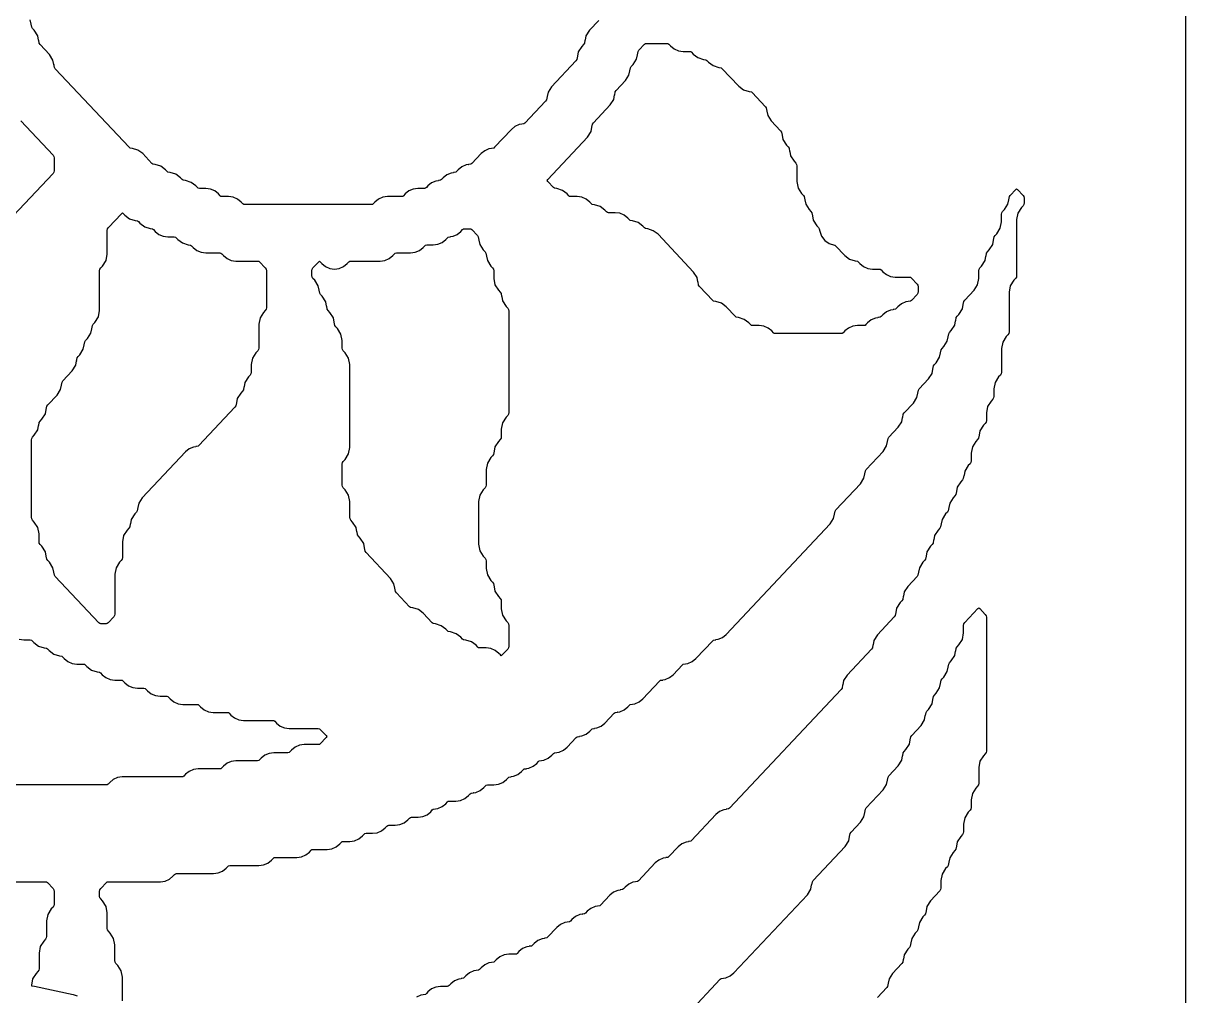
# Model space of a CAD drawing. Header units: millimetres. Extents: x 10 to 410, y 18 to 283.
# Drawn here: x 177.76 to 211.27, y 55.38 to 83.42 of the extents above; entities that cross this region are included whole.
import ezdxf

# ---------------------------------------------------------------- set-up
doc = ezdxf.new("R2010")
doc.units = ezdxf.units.MM
doc.layers.add('CUT', color=1, linetype='Continuous')

msp = doc.modelspace()

# ---------------------------------------------------------------- linework, layer by layer
at = {"layer": 'CUT'}
for points in [[(190.134, 147), (190.134, 144), (169.134, 144), (169.134, 147), (161.134, 147), (161.134, 144), (148, 144), (148, 24), (161.134, 24), (161.134, 21), (169.134, 21), (169.134, 24), (190.134, 24), (190.134, 21), (198.134, 21), (198.134, 24), (211.2679, 24), (211.2679, 144), (198.134, 144), (198.134, 147)], [(194.7811, 81.2256), (194.805, 81.3507), (194.8074, 81.3502), (194.8247, 81.4407), (194.8487, 81.4784), (195.1175, 81.7644), (195.218, 81.9226), (195.2419, 82.0478), (195.2443, 82.0473), (195.2616, 82.1378), (195.2856, 82.1755), (195.3359, 82.2291), (195.4365, 82.3874), (195.4604, 82.5125), (195.4628, 82.512), (195.48, 82.6025), (195.504, 82.6403), (195.6667, 82.8134), (195.692, 82.8338), (195.7241, 82.8382), (196.3114, 82.8382), (196.3435, 82.8338), (196.3688, 82.8134), (196.4158, 82.7633), (196.5212, 82.678), (196.6457, 82.6242), (196.7801, 82.6058), (196.9667, 82.6058), (196.9989, 82.6014), (197.0241, 82.581), (197.0711, 82.531), (197.2067, 82.4288), (197.3687, 82.3779), (197.436, 82.3689), (197.461, 82.3486), (197.508, 82.2986), (197.6436, 82.1964), (197.8056, 82.1455), (197.8729, 82.1365), (197.8979, 82.1163), (198.3818, 81.6015), (198.5174, 81.4993), (198.6794, 81.4485), (198.7467, 81.4394), (198.7717, 81.4192), (199.1529, 81.0137), (199.1769, 80.9759), (199.1942, 80.8855), (199.1966, 80.886), (199.2204, 80.7608), (199.321, 80.6025), (199.5898, 80.3166), (199.6138, 80.2788), (199.6311, 80.1884), (199.6335, 80.1889), (199.6573, 80.0637), (199.7579, 79.9054), (199.8082, 79.8519), (199.8322, 79.8141), (199.8495, 79.7237), (199.8519, 79.7241), (199.8758, 79.599), (199.9763, 79.4407), (200.0267, 79.3872), (200.0507, 79.3494), (200.0591, 79.3054), (200.0591, 78.8537), (200.0942, 78.6695), (200.1948, 78.5113), (200.2451, 78.4577), (200.2691, 78.4199), (200.2864, 78.3295), (200.2888, 78.3299), (200.3127, 78.2048), (200.4132, 78.0465), (200.4636, 77.993), (200.4876, 77.9552), (200.5049, 77.8647), (200.5073, 77.8652), (200.5312, 77.7401), (200.6317, 77.5818), (200.682, 77.5282), (200.706, 77.4904), (200.7181, 77.4274), (200.7705, 77.2813), (200.8651, 77.1584), (200.9928, 77.0704), (201.1414, 77.0257), (201.1494, 77.0246), (201.1747, 77.0042), (201.4401, 76.7218), (201.5758, 76.6197), (201.7377, 76.5688), (201.805, 76.5597), (201.83, 76.5395), (201.8771, 76.4895), (201.9825, 76.4042), (202.107, 76.3503), (202.2413, 76.332), (202.428, 76.332), (202.4601, 76.3275), (202.4854, 76.3071), (202.5324, 76.2571), (202.6378, 76.1718), (202.7623, 76.118), (202.8967, 76.0996), (203.3018, 76.0996), (203.3339, 76.0952), (203.3592, 76.0748), (203.5219, 75.9017), (203.5459, 75.8639), (203.5543, 75.8199), (203.5543, 75.6822), (203.5459, 75.6382), (203.5219, 75.6004), (203.3592, 75.4273), (203.3339, 75.4069), (203.268, 75.3979), (203.2686, 75.3936), (203.1992, 75.3841), (203.0747, 75.3303), (202.9693, 75.245), (202.9223, 75.1949), (202.897, 75.1745), (202.8311, 75.1655), (202.8317, 75.1612), (202.7623, 75.1517), (202.6378, 75.0979), (202.5324, 75.0126), (202.4854, 74.9626), (202.4601, 74.9422), (202.3942, 74.9331), (202.3948, 74.9289), (202.3254, 74.9194), (202.2009, 74.8655), (202.0955, 74.7802), (202.0485, 74.7302), (202.0232, 74.7098), (201.9911, 74.7054), (201.8044, 74.7054), (201.6701, 74.687), (201.5456, 74.6332), (201.4401, 74.5479), (201.3931, 74.4978), (201.3679, 74.4774), (201.3357, 74.473), (199.4378, 74.473), (199.4056, 74.4774), (199.3804, 74.4978), (199.3334, 74.5479), (199.2279, 74.6332), (199.1035, 74.687), (198.9691, 74.7054), (198.7824, 74.7054), (198.7503, 74.7098), (198.7251, 74.7302), (198.678, 74.7802), (198.5424, 74.8824), (198.3804, 74.9333), (198.3132, 74.9423), (198.2882, 74.9626), (198.0227, 75.245), (197.8871, 75.3471), (197.7251, 75.398), (197.6578, 75.4071), (197.6328, 75.4273), (197.2516, 75.8328), (197.2276, 75.8705), (197.2104, 75.961), (197.208, 75.9605), (197.1841, 76.0857), (197.0835, 76.2439), (196.0566, 77.3363), (195.921, 77.4384), (195.759, 77.4893), (195.6918, 77.4984), (195.6667, 77.5186), (195.6197, 77.5686), (195.4841, 77.6708), (195.3221, 77.7217), (195.2549, 77.7307), (195.2298, 77.751), (195.1828, 77.801), (195.0774, 77.8863), (194.9529, 77.9401), (194.8185, 77.9585), (194.6319, 77.9585), (194.5997, 77.9629), (194.5745, 77.9833), (194.5275, 78.0333), (194.3919, 78.1355), (194.2299, 78.1864), (194.1626, 78.1955), (194.1376, 78.2157), (194.0906, 78.2657), (193.9851, 78.351), (193.8606, 78.4048), (193.7263, 78.4232), (193.5396, 78.4232), (193.5075, 78.4276), (193.4822, 78.4481), (193.4352, 78.4981), (193.2996, 78.6002), (193.1376, 78.6511), (193.0703, 78.6602), (193.0453, 78.6804), (192.8761, 78.8604), (192.8571, 78.888), (192.8761, 78.9155), (194.0252, 80.1378), (194.1258, 80.2961), (194.1497, 80.4212), (194.1521, 80.4208), (194.1693, 80.5112), (194.1933, 80.549), (194.6806, 81.0673)], [(178.4649, 72.4162), (178.7337, 72.7021), (178.8342, 72.8604), (178.8581, 72.9855), (178.8605, 72.9851), (178.8778, 73.0755), (178.9018, 73.1133), (179.1706, 73.3992), (179.2711, 73.5575), (179.295, 73.6826), (179.2974, 73.6822), (179.3147, 73.7726), (179.3387, 73.8104), (179.389, 73.8639), (179.4896, 74.0222), (179.5135, 74.1474), (179.5159, 74.1469), (179.5331, 74.2373), (179.5571, 74.2751), (179.6075, 74.3287), (179.708, 74.487), (179.7319, 74.6121), (179.7343, 74.6116), (179.7516, 74.7021), (179.7756, 74.7399), (179.8259, 74.7934), (179.9265, 74.9517), (179.9617, 75.1359), (179.9617, 76.2847), (179.97, 76.3286), (179.994, 76.3664), (180.0444, 76.42), (180.1449, 76.5782), (180.1801, 76.7624), (180.1801, 77.4465), (180.1885, 77.4904), (180.2125, 77.5282), (180.589, 77.9287), (180.617, 77.9501), (180.645, 77.9287), (180.6874, 77.8837), (180.823, 77.7815), (180.9849, 77.7306), (181.0522, 77.7216), (181.0772, 77.7013), (181.1243, 77.6513), (181.2599, 77.5491), (181.4218, 77.4982), (181.4891, 77.4892), (181.5141, 77.469), (181.5612, 77.4189), (181.6666, 77.3336), (181.7911, 77.2798), (181.9255, 77.2614), (182.1121, 77.2614), (182.1443, 77.257), (182.1695, 77.2366), (182.2165, 77.1866), (182.3521, 77.0844), (182.5141, 77.0335), (182.5814, 77.0245), (182.6064, 77.0042), (182.6534, 76.9542), (182.7589, 76.8689), (182.8833, 76.8151), (183.0177, 76.7967), (183.4228, 76.7967), (183.455, 76.7923), (183.4802, 76.7719), (183.5272, 76.7218), (183.6327, 76.6365), (183.7571, 76.5827), (183.8915, 76.5643), (184.515, 76.5643), (184.5472, 76.5599), (184.5724, 76.5395), (184.7352, 76.3664), (184.7592, 76.3286), (184.7676, 76.2847), (184.7676, 75.2174), (184.7592, 75.1735), (184.7352, 75.1357), (184.6848, 75.0821), (184.5843, 74.9238), (184.5491, 74.7396), (184.5491, 74.0556), (184.5407, 74.0116), (184.5167, 73.9738), (184.4664, 73.9203), (184.3658, 73.762), (184.3307, 73.5778), (184.3307, 73.3585), (184.3223, 73.3145), (184.2983, 73.2767), (184.2479, 73.2232), (184.1474, 73.0649), (184.1235, 72.9398), (184.1211, 72.9402), (184.1038, 72.8498), (184.0798, 72.812), (184.0295, 72.7585), (183.9289, 72.6002), (183.905, 72.475), (183.9026, 72.4755), (183.8854, 72.3851), (183.8614, 72.3473), (182.8248, 71.2447), (182.7996, 71.2243), (182.7337, 71.2153), (182.7343, 71.211), (182.6649, 71.2015), (182.5404, 71.1477), (182.435, 71.0624), (181.1896, 69.7377), (181.0891, 69.5794), (181.0652, 69.4543), (181.0628, 69.4548), (181.0455, 69.3643), (181.0215, 69.3265), (180.9712, 69.273), (180.8706, 69.1147), (180.8467, 68.9896), (180.8443, 68.99), (180.8271, 68.8996), (180.8031, 68.8618), (180.7527, 68.8083), (180.6522, 68.65), (180.617, 68.4658), (180.617, 68.0141), (180.6086, 67.9701), (180.5846, 67.9323), (180.5343, 67.8788), (180.4337, 67.7205), (180.3986, 67.5363), (180.3986, 66.3875), (180.3902, 66.3436), (180.3662, 66.3058), (180.2034, 66.1327), (180.1782, 66.1123), (180.146, 66.1079), (179.9957, 66.1079), (179.9636, 66.1123), (179.9383, 66.1327), (178.6833, 67.4676), (178.6593, 67.5054), (178.6421, 67.5958), (178.6397, 67.5954), (178.6158, 67.7205), (178.5152, 67.8788), (178.4649, 67.9323), (178.4409, 67.9701), (178.4236, 68.0606), (178.4212, 68.0601), (178.3973, 68.1852), (178.2968, 68.3435), (178.2464, 68.3971), (178.2224, 68.4349), (178.214, 68.4788), (178.214, 68.6981), (178.1789, 68.8823), (178.0783, 69.0406), (178.028, 69.0942), (178.004, 69.132), (177.9956, 69.1759), (177.9956, 71.405), (178.004, 71.449), (178.028, 71.4867), (178.0783, 71.5403), (178.1789, 71.6986), (178.2028, 71.8237), (178.2052, 71.8233), (178.2224, 71.9137), (178.2464, 71.9515), (178.2968, 72.005), (178.3973, 72.1633), (178.4212, 72.2884), (178.4236, 72.288), (178.4409, 72.3784)], [(186.2687, 76.5345), (186.2967, 76.5559), (186.3247, 76.5345), (186.3671, 76.4895), (186.4725, 76.4042), (186.597, 76.3503), (186.7314, 76.332), (186.7359, 76.332), (186.8702, 76.3503), (186.9947, 76.4042), (187.1002, 76.4895), (187.1472, 76.5395), (187.1724, 76.5599), (187.2046, 76.5643), (188.0466, 76.5643), (188.1809, 76.5827), (188.3054, 76.6365), (188.4109, 76.7218), (188.4579, 76.7719), (188.4831, 76.7923), (188.5153, 76.7967), (188.9204, 76.7967), (189.0547, 76.8151), (189.1792, 76.8689), (189.2847, 76.9542), (189.3317, 77.0042), (189.3569, 77.0246), (189.3891, 77.029), (189.5757, 77.029), (189.7101, 77.0474), (189.8346, 77.1013), (189.94, 77.1866), (189.987, 77.2366), (190.0123, 77.257), (190.0782, 77.266), (190.0776, 77.2703), (190.147, 77.2798), (190.2715, 77.3336), (190.3769, 77.4189), (190.4239, 77.469), (190.4492, 77.4894), (190.4813, 77.4938), (190.6317, 77.4938), (190.6638, 77.4894), (190.6891, 77.469), (190.8518, 77.2959), (190.8758, 77.2581), (190.893, 77.1677), (190.8954, 77.1681), (190.9193, 77.043), (191.0199, 76.8847), (191.0702, 76.8311), (191.0942, 76.7934), (191.1115, 76.7029), (191.1139, 76.7034), (191.1378, 76.5782), (191.2383, 76.42), (191.2887, 76.3664), (191.3127, 76.3286), (191.3211, 76.2847), (191.3211, 76.0653), (191.3562, 75.8812), (191.4568, 75.7229), (191.5071, 75.6693), (191.5311, 75.6315), (191.5484, 75.5411), (191.5508, 75.5416), (191.5747, 75.4164), (191.6752, 75.2581), (191.7256, 75.2046), (191.7496, 75.1668), (191.758, 75.1228), (191.758, 72.1967), (191.7496, 72.1527), (191.7256, 72.1149), (191.6752, 72.0614), (191.5747, 71.9031), (191.5395, 71.7189), (191.5395, 71.4996), (191.5311, 71.4556), (191.5071, 71.4178), (191.4568, 71.3643), (191.3562, 71.206), (191.3323, 71.0809), (191.3299, 71.0813), (191.3127, 70.9909), (191.2887, 70.9531), (191.2383, 70.8995), (191.1378, 70.7413), (191.1026, 70.5571), (191.1026, 70.1054), (191.0942, 70.0614), (191.0702, 70.0236), (191.0199, 69.9701), (190.9193, 69.8118), (190.8842, 69.6276), (190.8842, 68.3973), (190.9193, 68.2131), (191.0199, 68.0548), (191.0702, 68.0013), (191.0942, 67.9635), (191.1026, 67.9195), (191.1026, 67.7002), (191.1378, 67.516), (191.2383, 67.3577), (191.2887, 67.3042), (191.3127, 67.2664), (191.3299, 67.176), (191.3323, 67.1764), (191.3562, 67.0513), (191.4568, 66.893), (191.5071, 66.8394), (191.5311, 66.8017), (191.5395, 66.7577), (191.5395, 66.5384), (191.5747, 66.3542), (191.6752, 66.1959), (191.7256, 66.1423), (191.7496, 66.1046), (191.758, 66.0606), (191.758, 65.4581), (191.7496, 65.4141), (191.7256, 65.3763), (191.5675, 65.2082), (191.5395, 65.1868), (191.5115, 65.2082), (191.4692, 65.2533), (191.3637, 65.3386), (191.2392, 65.3924), (191.1049, 65.4108), (190.9182, 65.4108), (190.8861, 65.4152), (190.8608, 65.4356), (190.8138, 65.4856), (190.6782, 65.5878), (190.5162, 65.6387), (190.4489, 65.6477), (190.4239, 65.668), (190.3769, 65.718), (190.2413, 65.8202), (190.0793, 65.871), (190.012, 65.8801), (189.987, 65.9003), (189.94, 65.9504), (189.8044, 66.0525), (189.6424, 66.1034), (189.5751, 66.1125), (189.5501, 66.1327), (189.2847, 66.4151), (189.1491, 66.5173), (188.9871, 66.5681), (188.9198, 66.5772), (188.8948, 66.5974), (188.5136, 67.0029), (188.4896, 67.0407), (188.4723, 67.1311), (188.4699, 67.1306), (188.4461, 67.2558), (188.3455, 67.4141), (187.6398, 68.1647), (187.6158, 68.2025), (187.5985, 68.2929), (187.5961, 68.2925), (187.5723, 68.4176), (187.4717, 68.5759), (187.4214, 68.6294), (187.3974, 68.6672), (187.3801, 68.7577), (187.3777, 68.7572), (187.3538, 68.8823), (187.2533, 69.0406), (187.2029, 69.0942), (187.1789, 69.132), (187.1705, 69.1759), (187.1705, 69.6276), (187.1353, 69.8118), (187.0348, 69.9701), (186.9845, 70.0236), (186.9605, 70.0614), (186.9521, 70.1054), (186.9521, 70.7079), (186.9605, 70.7519), (186.9845, 70.7896), (187.0348, 70.8432), (187.1353, 71.0015), (187.1705, 71.1857), (187.1705, 73.5778), (187.1353, 73.762), (187.0348, 73.9203), (186.9845, 73.9738), (186.9605, 74.0116), (186.9521, 74.0556), (186.9521, 74.2749), (186.9169, 74.4591), (186.8164, 74.6174), (186.766, 74.6709), (186.742, 74.7087), (186.7247, 74.7992), (186.7223, 74.7987), (186.6984, 74.9238), (186.5979, 75.0821), (186.5476, 75.1357), (186.5236, 75.1735), (186.5063, 75.2639), (186.5039, 75.2634), (186.48, 75.3886), (186.3795, 75.5468), (186.3291, 75.6004), (186.3051, 75.6382), (186.2878, 75.7286), (186.2854, 75.7282), (186.2615, 75.8533), (186.161, 76.0116), (186.1107, 76.0651), (186.0867, 76.1029), (186.0783, 76.1469), (186.0783, 76.2847), (186.0867, 76.3286), (186.1107, 76.3664)]]:
    msp.add_lwpolyline(points, close=True, dxfattribs=at)
for points in [[(194.347, 83.5008), (194.0782, 83.2149), (193.9776, 83.0566), (193.9538, 82.9315), (193.9513, 82.9319), (193.9341, 82.8415), (193.9101, 82.8037), (193.8597, 82.7502), (193.7592, 82.5919), (193.7353, 82.4667), (193.7329, 82.4672), (193.7156, 82.3768), (193.6916, 82.339), (192.9859, 81.5883), (192.8854, 81.43), (192.8615, 81.3049), (192.8591, 81.3054), (192.8418, 81.2149), (192.8178, 81.1772), (192.2182, 80.5393), (192.193, 80.5189), (192.1271, 80.5099), (192.1276, 80.5056), (192.0583, 80.4961), (191.9338, 80.4423), (191.8283, 80.357), (191.3444, 79.8422), (191.3192, 79.8218), (191.2533, 79.8128), (191.2538, 79.8085), (191.1845, 79.799), (191.06, 79.7452), (190.9545, 79.6599), (190.6891, 79.3775), (190.6638, 79.3571), (190.5979, 79.3481), (190.5985, 79.3438), (190.5291, 79.3343), (190.4046, 79.2805), (190.2992, 79.1952), (190.2522, 79.1451), (190.2269, 79.1247), (190.161, 79.1157), (190.1616, 79.1114), (190.0922, 79.1019), (189.9677, 79.0481), (189.8623, 78.9628), (189.8152, 78.9128), (189.79, 78.8924), (189.7241, 78.8833), (189.7247, 78.8791), (189.6553, 78.8696), (189.5308, 78.8157), (189.4254, 78.7304), (189.3783, 78.6804), (189.3531, 78.66), (189.321, 78.6556), (189.1343, 78.6556), (188.9999, 78.6372), (188.8755, 78.5834), (188.77, 78.4981), (188.723, 78.4481), (188.6978, 78.4276), (188.6656, 78.4232), (188.2605, 78.4232), (188.1261, 78.4048), (188.0017, 78.351), (187.8962, 78.2657), (187.8492, 78.2157), (187.824, 78.1953), (187.7918, 78.1909), (184.1463, 78.1909), (184.1141, 78.1953), (184.0889, 78.2157), (184.0418, 78.2657), (183.9364, 78.351), (183.8119, 78.4048), (183.6776, 78.4232), (183.4909, 78.4232), (183.4588, 78.4276), (183.4335, 78.4481), (183.3865, 78.4981), (183.2811, 78.5834), (183.1566, 78.6372), (183.0222, 78.6556), (182.8356, 78.6556), (182.8034, 78.66), (182.7782, 78.6804), (182.7311, 78.7304), (182.5955, 78.8326), (182.4336, 78.8835), (182.3663, 78.8926), (182.3413, 78.9128), (182.2942, 78.9628), (182.1586, 79.065), (181.9967, 79.1159), (181.9294, 79.1249), (181.9044, 79.1451), (181.8573, 79.1952), (181.7217, 79.2973), (181.5598, 79.3482), (181.4925, 79.3573), (181.4675, 79.3775), (181.202, 79.6599), (181.0664, 79.7621), (180.9044, 79.813), (180.8371, 79.822), (180.8121, 79.8422), (178.6833, 82.1066), (178.6593, 82.1444), (178.6421, 82.2348), (178.6397, 82.2344), (178.6158, 82.3595), (178.5152, 82.5178), (178.2464, 82.8037), (178.2224, 82.8415), (178.2052, 82.9319), (178.2028, 82.9315), (178.1789, 83.0566), (178.0783, 83.2149), (178.028, 83.2684), (178.004, 83.3062), (177.9867, 83.3967), (177.9843, 83.3962), (177.9604, 83.5213)], [(177.6944, 80.6025), (178.6185, 79.6195), (178.6426, 79.5817), (178.6509, 79.5378), (178.6509, 79.1676), (178.6426, 79.1237), (178.6185, 79.0859), (177.1451, 77.5186)], [(180.617, 55.234), (180.617, 55.9181), (180.5818, 56.1022), (180.4813, 56.2605), (180.4309, 56.3141), (180.4069, 56.3519), (180.3986, 56.3958), (180.3986, 56.8475), (180.3634, 57.0317), (180.2628, 57.19), (180.2125, 57.2435), (180.1885, 57.2813), (180.1801, 57.3253), (180.1801, 57.777), (180.1449, 57.9612), (180.0444, 58.1195), (179.994, 58.173), (179.97, 58.2108), (179.9617, 58.2548), (179.9617, 58.3925), (179.97, 58.4365), (179.994, 58.4743), (180.1568, 58.6474), (180.182, 58.6678), (180.2142, 58.6722), (181.7115, 58.6722), (181.8459, 58.6906), (181.9704, 58.7444), (182.0758, 58.8297), (182.1228, 58.8797), (182.1481, 58.9002), (182.1802, 58.9046), (183.2407, 58.9046), (183.375, 58.923), (183.4995, 58.9768), (183.6049, 59.0621), (183.652, 59.1121), (183.6772, 59.1325), (183.7094, 59.1369), (184.5514, 59.1369), (184.6857, 59.1553), (184.8102, 59.2092), (184.9156, 59.2945), (184.9627, 59.3445), (184.9879, 59.3649), (185.0201, 59.3693), (185.6436, 59.3693), (185.778, 59.3877), (185.9025, 59.4415), (186.0079, 59.5268), (186.0549, 59.5768), (186.0802, 59.5973), (186.1123, 59.6017), (186.5174, 59.6017), (186.6518, 59.6201), (186.7763, 59.6739), (186.8817, 59.7592), (186.9287, 59.8092), (186.954, 59.8296), (186.9861, 59.834), (187.1728, 59.834), (187.3071, 59.8524), (187.4316, 59.9062), (187.5371, 59.9915), (187.5841, 60.0416), (187.6093, 60.062), (187.6415, 60.0664), (187.8281, 60.0664), (187.9625, 60.0848), (188.087, 60.1386), (188.1924, 60.2239), (188.2394, 60.2739), (188.2647, 60.2944), (188.2968, 60.2988), (188.4835, 60.2988), (188.6178, 60.3171), (188.7423, 60.371), (188.8478, 60.4563), (188.8948, 60.5063), (188.92, 60.5267), (188.9522, 60.5311), (189.1388, 60.5311), (189.2732, 60.5495), (189.3977, 60.6033), (189.5031, 60.6886), (189.5501, 60.7387), (189.5754, 60.7591), (189.6413, 60.7681), (189.6407, 60.7724), (189.7101, 60.7819), (189.8346, 60.8357), (189.94, 60.921), (189.987, 60.971), (190.0123, 60.9914), (190.0444, 60.9959), (190.2311, 60.9959), (190.3654, 61.0142), (190.4899, 61.0681), (190.5954, 61.1534), (190.6424, 61.2034), (190.6676, 61.2238), (190.7335, 61.2328), (190.7329, 61.2371), (190.8023, 61.2466), (190.9268, 61.3004), (191.0323, 61.3857), (191.0793, 61.4358), (191.1045, 61.4562), (191.1367, 61.4606), (191.3233, 61.4606), (191.4577, 61.479), (191.5822, 61.5328), (191.6876, 61.6181), (191.7346, 61.6681), (191.7599, 61.6885), (191.8258, 61.6976), (191.8252, 61.7018), (191.8946, 61.7113), (192.0191, 61.7652), (192.1245, 61.8505), (192.1715, 61.9005), (192.1968, 61.9209), (192.2627, 61.9299), (192.2621, 61.9342), (192.3315, 61.9437), (192.456, 61.9975), (192.5614, 62.0828), (192.6084, 62.1329), (192.6337, 62.1533), (192.6996, 62.1623), (192.699, 62.1666), (192.7684, 62.1761), (192.8929, 62.2299), (192.9983, 62.3152), (193.0453, 62.3652), (193.0706, 62.3856), (193.1365, 62.3947), (193.1359, 62.3989), (193.2053, 62.4084), (193.3298, 62.4623), (193.4352, 62.5476), (193.7007, 62.83), (193.7259, 62.8504), (193.7918, 62.8594), (193.7913, 62.8637), (193.8606, 62.8732), (193.9851, 62.927), (194.0906, 63.0123), (194.1376, 63.0623), (194.1628, 63.0827), (194.2287, 63.0918), (194.2282, 63.096), (194.2975, 63.1055), (194.422, 63.1594), (194.5275, 63.2447), (194.7929, 63.527), (194.8182, 63.5475), (194.8841, 63.5565), (194.8835, 63.5608), (194.9529, 63.5703), (195.0774, 63.6241), (195.1828, 63.7094), (195.2298, 63.7594), (195.2551, 63.7798), (195.321, 63.7889), (195.3204, 63.7931), (195.3898, 63.8026), (195.5143, 63.8565), (195.6197, 63.9418), (196.1036, 64.4565), (196.1289, 64.4769), (196.1948, 64.4859), (196.1942, 64.4902), (196.2636, 64.4997), (196.3881, 64.5535), (196.4935, 64.6389), (196.759, 64.9212), (196.7842, 64.9417), (196.8501, 64.9507), (196.8496, 64.955), (196.9189, 64.9645), (197.0434, 65.0183), (197.1489, 65.1036), (197.6328, 65.6183), (197.658, 65.6388), (197.7239, 65.6478), (197.7234, 65.652), (197.7927, 65.6615), (197.9172, 65.7154), (198.0227, 65.8007), (201.0156, 68.9843), (201.1162, 69.1426), (201.1401, 69.2677), (201.1425, 69.2672), (201.1597, 69.3577), (201.1837, 69.3955), (201.8894, 70.1461), (201.99, 70.3044), (202.0139, 70.4295), (202.0163, 70.4291), (202.0335, 70.5195), (202.0575, 70.5573), (202.5448, 71.0756), (202.6453, 71.2339), (202.6692, 71.359), (202.6716, 71.3585), (202.6889, 71.449), (202.7129, 71.4867), (202.9817, 71.7727), (203.0822, 71.9309), (203.1061, 72.0561), (203.1085, 72.0556), (203.1258, 72.1461), (203.1498, 72.1838), (203.4186, 72.4698), (203.5191, 72.628), (203.543, 72.7532), (203.5454, 72.7527), (203.5627, 72.8431), (203.5867, 72.8809), (203.8555, 73.1669), (203.956, 73.3251), (203.9799, 73.4503), (203.9823, 73.4498), (203.9996, 73.5402), (204.0236, 73.578), (204.0739, 73.6316), (204.1745, 73.7899), (204.1984, 73.915), (204.2008, 73.9145), (204.218, 74.005), (204.242, 74.0428), (204.2924, 74.0963), (204.3929, 74.2546), (204.4168, 74.3797), (204.4192, 74.3793), (204.4365, 74.4697), (204.4605, 74.5075), (204.5108, 74.561), (204.6114, 74.7193), (204.6353, 74.8445), (204.6377, 74.844), (204.6549, 74.9344), (204.6789, 74.9722), (204.7293, 75.0258), (204.8298, 75.1841), (204.8537, 75.3092), (204.8561, 75.3087), (204.8734, 75.3992), (204.8974, 75.437), (205.1662, 75.7229), (205.2667, 75.8812), (205.3019, 76.0653), (205.3019, 76.2847), (205.3103, 76.3286), (205.3343, 76.3664), (205.3846, 76.42), (205.4852, 76.5782), (205.5091, 76.7034), (205.5115, 76.7029), (205.5287, 76.7934), (205.5527, 76.8311), (205.6031, 76.8847), (205.7036, 77.043), (205.7275, 77.1681), (205.7299, 77.1677), (205.7472, 77.2581), (205.7712, 77.2959), (205.8215, 77.3494), (205.9221, 77.5077), (205.9572, 77.6919), (205.9572, 77.9112), (205.9656, 77.9552), (205.9896, 77.993), (206.04, 78.0465), (206.1405, 78.2048), (206.1644, 78.3299), (206.1668, 78.3295), (206.1841, 78.4199), (206.2081, 78.4577), (206.3661, 78.6258), (206.3941, 78.6472), (206.4222, 78.6258), (206.5802, 78.4577), (206.6042, 78.4199), (206.6126, 78.3759), (206.6126, 78.2382), (206.6042, 78.1942), (206.5802, 78.1564), (206.5299, 78.1029), (206.4293, 77.9446), (206.3941, 77.7604), (206.3941, 76.1469), (206.3858, 76.1029), (206.3617, 76.0651), (206.3114, 76.0116), (206.2109, 75.8533), (206.1757, 75.6691), (206.1757, 74.5203), (206.1673, 74.4764), (206.1433, 74.4386), (206.093, 74.385), (205.9924, 74.2267), (205.9572, 74.0425), (205.9572, 73.3585), (205.9489, 73.3145), (205.9248, 73.2767), (205.8745, 73.2232), (205.774, 73.0649), (205.7388, 72.8807), (205.7388, 72.6614), (205.7304, 72.6174), (205.7064, 72.5796), (205.6561, 72.5261), (205.5555, 72.3678), (205.5203, 72.1836), (205.5203, 71.9643), (205.512, 71.9203), (205.4879, 71.8826), (205.4376, 71.829), (205.3371, 71.6707), (205.3132, 71.5456), (205.3108, 71.546), (205.2935, 71.4556), (205.2695, 71.4178), (205.2192, 71.3643), (205.1186, 71.206), (205.0834, 71.0218), (205.0834, 70.8025), (205.0751, 70.7585), (205.051, 70.7207), (205.0007, 70.6672), (204.9002, 70.5089), (204.8763, 70.3838), (204.8739, 70.3842), (204.8566, 70.2938), (204.8326, 70.256), (204.7823, 70.2024), (204.6817, 70.0442), (204.6578, 69.919), (204.6554, 69.9195), (204.6381, 69.8291), (204.6141, 69.7913), (204.5638, 69.7377), (204.4633, 69.5794), (204.4394, 69.4543), (204.437, 69.4548), (204.4197, 69.3643), (204.3957, 69.3265), (204.3454, 69.273), (204.2448, 69.1147), (204.2209, 68.9896), (204.2185, 68.99), (204.2012, 68.8996), (204.1772, 68.8618), (204.1269, 68.8083), (204.0264, 68.65), (204.0025, 68.5248), (204.0001, 68.5253), (203.9828, 68.4349), (203.9588, 68.3971), (203.9085, 68.3435), (203.8079, 68.1852), (203.784, 68.0601), (203.7816, 68.0606), (203.7643, 67.9701), (203.7403, 67.9323), (203.69, 67.8788), (203.5895, 67.7205), (203.5656, 67.5954), (203.5632, 67.5958), (203.5459, 67.5054), (203.5219, 67.4676), (203.2531, 67.1817), (203.1526, 67.0234), (203.1287, 66.8983), (203.1263, 66.8987), (203.109, 66.8083), (203.085, 66.7705), (203.0346, 66.717), (202.9341, 66.5587), (202.9102, 66.4335), (202.9078, 66.434), (202.8905, 66.3436), (202.8665, 66.3058), (202.3793, 65.7875), (202.2788, 65.6292), (202.2549, 65.5041), (202.2525, 65.5045), (202.2352, 65.4141), (202.2112, 65.3763), (201.5055, 64.6257), (201.405, 64.4674), (201.3811, 64.3423), (201.3787, 64.3427), (201.3614, 64.2523), (201.3374, 64.2145), (198.1164, 60.7883), (198.0911, 60.7679), (198.0252, 60.7589), (198.0258, 60.7546), (197.9564, 60.7451), (197.8319, 60.6913), (197.7265, 60.606), (197.0241, 59.8588), (196.9989, 59.8384), (196.933, 59.8294), (196.9336, 59.8251), (196.8642, 59.8156), (196.7397, 59.7618), (196.6342, 59.6765), (196.3688, 59.3941), (196.3435, 59.3737), (196.2776, 59.3647), (196.2782, 59.3604), (196.2088, 59.3509), (196.0843, 59.2971), (195.9789, 59.2118), (195.495, 58.697), (195.4697, 58.6766), (195.4038, 58.6676), (195.4044, 58.6633), (195.335, 58.6538), (195.2105, 58.6), (195.1051, 58.5147), (195.0581, 58.4647), (195.0328, 58.4442), (194.9669, 58.4352), (194.9675, 58.4309), (194.8981, 58.4214), (194.7736, 58.3676), (194.6682, 58.2823), (194.4027, 57.9999), (194.3775, 57.9795), (194.3116, 57.9705), (194.3121, 57.9662), (194.2428, 57.9567), (194.1183, 57.9029), (194.0128, 57.8176), (193.9658, 57.7676), (193.9406, 57.7471), (193.8747, 57.7381), (193.8752, 57.7338), (193.8059, 57.7243), (193.6814, 57.6705), (193.5759, 57.5852), (193.5289, 57.5352), (193.5037, 57.5148), (193.4378, 57.5058), (193.4383, 57.5015), (193.369, 57.492), (193.2445, 57.4382), (193.139, 57.3529), (192.8736, 57.0705), (192.8483, 57.05), (192.7824, 57.041), (192.783, 57.0367), (192.7136, 57.0272), (192.5891, 56.9734), (192.4837, 56.8881), (192.4367, 56.8381), (192.4114, 56.8177), (192.3455, 56.8087), (192.3461, 56.8044), (192.2767, 56.7949), (192.1522, 56.7411), (192.0468, 56.6558), (191.9998, 56.6057), (191.9745, 56.5853), (191.9424, 56.5809), (191.7557, 56.5809), (191.6214, 56.5625), (191.4969, 56.5087), (191.3914, 56.4234), (191.3444, 56.3734), (191.3192, 56.3529), (191.2533, 56.3439), (191.2538, 56.3397), (191.1845, 56.3302), (191.06, 56.2763), (190.9545, 56.191), (190.9075, 56.141), (190.8823, 56.1206), (190.8164, 56.1116), (190.8169, 56.1073), (190.7476, 56.0978), (190.6231, 56.044), (190.5176, 55.9587), (190.4706, 55.9086), (190.4454, 55.8882), (190.3795, 55.8792), (190.38, 55.8749), (190.3107, 55.8654), (190.1862, 55.8116), (190.0807, 55.7263), (190.0337, 55.6763), (190.0085, 55.6559), (189.9763, 55.6515), (189.7897, 55.6515), (189.6553, 55.6331), (189.5308, 55.5792), (189.4254, 55.4939), (189.3783, 55.4439), (189.3531, 55.4235), (189.2872, 55.4145), (189.2878, 55.4102), (189.2184, 55.4007), (189.0939, 55.3469)], [(196.9304, 54.8795), (197.8513, 55.859), (197.8765, 55.8794), (197.9424, 55.8884), (197.9418, 55.8927), (198.0112, 55.9022), (198.1357, 55.956), (198.2411, 56.0413), (200.3603, 58.2955), (200.4608, 58.4538), (200.4847, 58.5789), (200.4871, 58.5784), (200.5044, 58.6689), (200.5284, 58.7067), (201.4525, 59.6897), (201.5531, 59.848), (201.577, 59.9731), (201.5794, 59.9726), (201.5966, 60.0631), (201.6206, 60.1009), (201.8894, 60.3868), (201.99, 60.5451), (202.0139, 60.6702), (202.0163, 60.6697), (202.0335, 60.7602), (202.0575, 60.7979), (202.5448, 61.3162), (202.6453, 61.4745), (202.6692, 61.5996), (202.6716, 61.5992), (202.6889, 61.6896), (202.7129, 61.7274), (202.9817, 62.0133), (203.0822, 62.1716), (203.1061, 62.2967), (203.1085, 62.2963), (203.1258, 62.3867), (203.1498, 62.4245), (203.2001, 62.4781), (203.3007, 62.6363), (203.3246, 62.7615), (203.327, 62.761), (203.3442, 62.8514), (203.3682, 62.8892), (203.637, 63.1752), (203.7376, 63.3334), (203.7615, 63.4586), (203.7639, 63.4581), (203.7811, 63.5485), (203.8051, 63.5863), (203.8555, 63.6399), (203.956, 63.7982), (203.9799, 63.9233), (203.9823, 63.9228), (203.9996, 64.0133), (204.0236, 64.0511), (204.0739, 64.1046), (204.1745, 64.2629), (204.1984, 64.388), (204.2008, 64.3876), (204.218, 64.478), (204.242, 64.5158), (204.2924, 64.5693), (204.3929, 64.7276), (204.4168, 64.8528), (204.4192, 64.8523), (204.4365, 64.9427), (204.4605, 64.9805), (204.5108, 65.0341), (204.6114, 65.1924), (204.6353, 65.3175), (204.6377, 65.317), (204.6549, 65.4075), (204.6789, 65.4452), (204.7293, 65.4988), (204.8298, 65.6571), (204.865, 65.8413), (204.865, 66.0606), (204.8734, 66.1046), (204.8974, 66.1423), (205.2739, 66.5428), (205.3019, 66.5642), (205.3299, 66.5428), (205.4879, 66.3747), (205.512, 66.3369), (205.5203, 66.2929), (205.5203, 62.4373), (205.512, 62.3934), (205.4879, 62.3556), (205.4376, 62.302), (205.3371, 62.1437), (205.3019, 61.9596), (205.3019, 61.5079), (205.2935, 61.4639), (205.2695, 61.4261), (205.2192, 61.3726), (205.1186, 61.2143), (205.0834, 61.0301), (205.0834, 60.8108), (205.0751, 60.7668), (205.051, 60.729), (205.0007, 60.6755), (204.9002, 60.5172), (204.865, 60.333), (204.865, 60.1137), (204.8566, 60.0697), (204.8326, 60.0319), (204.7823, 59.9784), (204.6817, 59.8201), (204.6578, 59.695), (204.6554, 59.6954), (204.6381, 59.605), (204.6141, 59.5672), (204.5638, 59.5136), (204.4633, 59.3554), (204.4394, 59.2302), (204.437, 59.2307), (204.4197, 59.1403), (204.3957, 59.1025), (204.3454, 59.0489), (204.2448, 58.8906), (204.2096, 58.7064), (204.2096, 58.4871), (204.2012, 58.4432), (204.1772, 58.4054), (203.9085, 58.1195), (203.8079, 57.9612), (203.784, 57.836), (203.7816, 57.8365), (203.7643, 57.7461), (203.7403, 57.7083), (203.69, 57.6547), (203.5895, 57.4964), (203.5656, 57.3713), (203.5632, 57.3718), (203.5459, 57.2813), (203.5219, 57.2435), (203.4715, 57.19), (203.371, 57.0317), (203.3471, 56.9066), (203.3447, 56.907), (203.3274, 56.8166), (203.3034, 56.7788), (203.2531, 56.7253), (203.1526, 56.567), (203.1287, 56.4418), (203.1263, 56.4423), (203.109, 56.3519), (203.085, 56.3141), (202.8162, 56.0282), (202.7157, 55.8699), (202.6918, 55.7448), (202.6894, 55.7452), (202.6721, 55.6548), (202.6481, 55.617), (202.3793, 55.3311)], [(177.6405, 65.6615), (177.7749, 65.6432), (177.9615, 65.6432), (177.9937, 65.6388), (178.0189, 65.6183), (178.066, 65.5683), (178.2016, 65.4662), (178.3635, 65.4153), (178.4308, 65.4062), (178.4558, 65.386), (178.5029, 65.3359), (178.6385, 65.2338), (178.8004, 65.1829), (178.8677, 65.1738), (178.8927, 65.1536), (178.9398, 65.1036), (179.0452, 65.0183), (179.1697, 64.9645), (179.3041, 64.9461), (179.4907, 64.9461), (179.5228, 64.9417), (179.5481, 64.9212), (179.5951, 64.8712), (179.7307, 64.7691), (179.8927, 64.7182), (179.96, 64.7091), (179.985, 64.6889), (180.032, 64.6389), (180.1374, 64.5535), (180.2619, 64.4997), (180.3963, 64.4813), (180.5829, 64.4813), (180.6151, 64.4769), (180.6403, 64.4565), (180.6874, 64.4065), (180.7928, 64.3212), (180.9173, 64.2674), (181.0517, 64.249), (181.2383, 64.249), (181.2704, 64.2446), (181.2957, 64.2241), (181.3427, 64.1741), (181.4482, 64.0888), (181.5726, 64.035), (181.707, 64.0166), (181.8936, 64.0166), (181.9258, 64.0122), (181.951, 63.9918), (181.9981, 63.9418), (182.1035, 63.8565), (182.228, 63.8026), (182.3624, 63.7842), (182.7674, 63.7842), (182.7996, 63.7798), (182.8248, 63.7594), (182.8719, 63.7094), (182.9773, 63.6241), (183.1018, 63.5703), (183.2362, 63.5519), (183.6412, 63.5519), (183.6734, 63.5475), (183.6986, 63.527), (183.7457, 63.477), (183.8511, 63.3917), (183.9756, 63.3379), (184.11, 63.3195), (184.9519, 63.3195), (184.9841, 63.3151), (185.0093, 63.2947), (185.0564, 63.2447), (185.1618, 63.1594), (185.2863, 63.1055), (185.4207, 63.0871), (186.2626, 63.0871), (186.2948, 63.0827), (186.32, 63.0623), (186.4893, 62.8823), (186.5083, 62.8548), (186.4893, 62.8272), (186.32, 62.6472), (186.2948, 62.6268), (186.2626, 62.6224), (185.8576, 62.6224), (185.7232, 62.604), (185.5987, 62.5502), (185.4933, 62.4649), (185.4462, 62.4149), (185.421, 62.3944), (185.3888, 62.39), (184.9838, 62.39), (184.8494, 62.3716), (184.7249, 62.3178), (184.6195, 62.2325), (184.5724, 62.1825), (184.5472, 62.1621), (184.515, 62.1577), (183.8915, 62.1577), (183.7571, 62.1393), (183.6327, 62.0855), (183.5272, 62.0002), (183.4802, 61.9501), (183.455, 61.9297), (183.4228, 61.9253), (182.7993, 61.9253), (182.6649, 61.9069), (182.5404, 61.8531), (182.435, 61.7678), (182.3879, 61.7178), (182.3627, 61.6973), (182.3305, 61.6929), (180.6148, 61.6929), (180.4804, 61.6746), (180.3559, 61.6207), (180.2505, 61.5354), (180.2034, 61.4854), (180.1782, 61.465), (180.146, 61.4606), (176.2821, 61.4606)], [(175.8088, 58.6722), (178.3984, 58.6722), (178.4306, 58.6678), (178.4558, 58.6474), (178.6185, 58.4743), (178.6426, 58.4365), (178.6509, 58.3925), (178.6509, 58.0224), (178.6426, 57.9784), (178.6185, 57.9406), (178.5682, 57.8871), (178.4677, 57.7288), (178.4325, 57.5446), (178.4325, 57.0929), (178.4241, 57.049), (178.4001, 57.0112), (178.3498, 56.9576), (178.2492, 56.7993), (178.214, 56.6152), (178.214, 56.1635), (178.2057, 56.1195), (178.1816, 56.0817), (178.1313, 56.0282), (178.0308, 55.8699), (177.9956, 55.6857), (177.9956, 55.6668), (178.0883, 55.6592), (179.1973, 55.4202), (179.3153, 55.3781)]]:
    msp.add_lwpolyline(points, dxfattribs=at)

doc.saveas('drawing.dxf')
